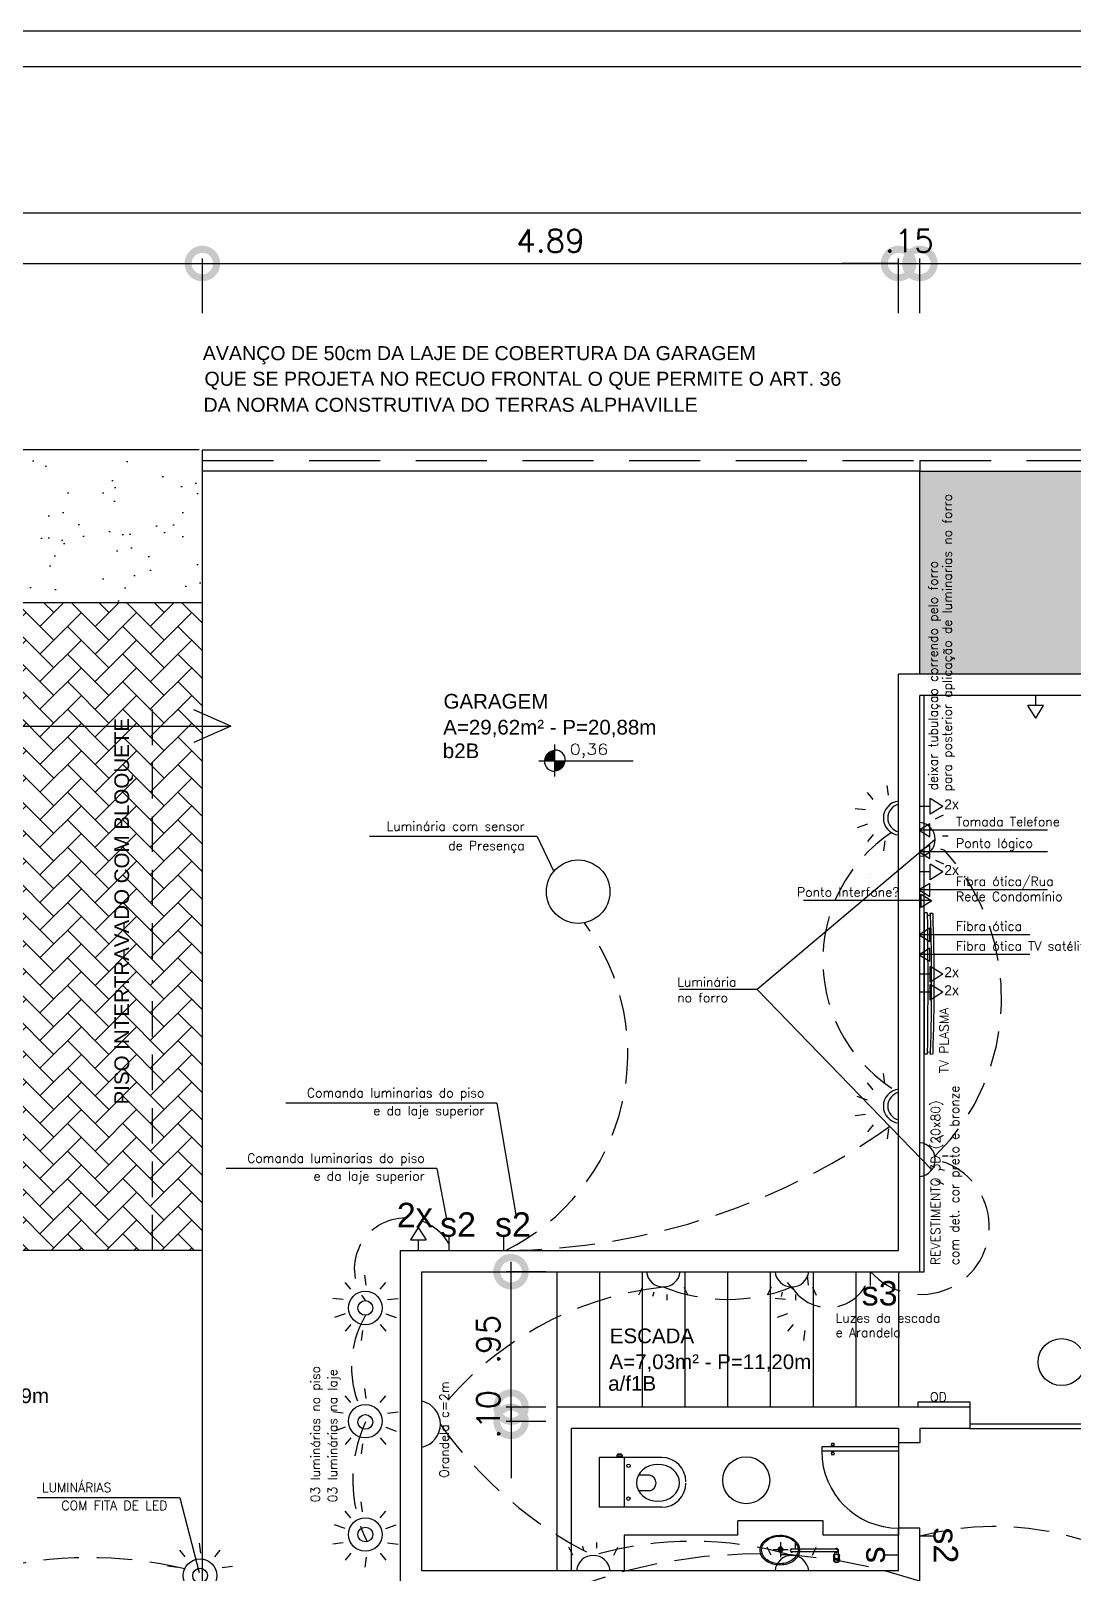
# Model space of a CAD drawing. Header units: millimetres. Extents: x 2182 to 2335, y 1488 to 1614.
# Drawn here: x 2247.31 to 2254.64, y 1507.88 to 1518.71 of the extents above; entities that cross this region are included whole.
import ezdxf

# ---------------------------------------------------------------- set-up
doc = ezdxf.new("R2010")
doc.units = ezdxf.units.MM
doc.linetypes.add('DASHED', pattern=[0.75, 0.5, -0.25])
doc.linetypes.add('HIDDEN', pattern=[0.375, 0.25, -0.125])
for name, color, linetype in [('01 nivel', 33, 'Continuous'), ('ACES', 7, 'Continuous'), ('ACES-I', 1, 'Continuous'), ('APCOZ', 7, 'Continuous'), ('cotas', 7, 'Continuous'), ('default', 7, 'Continuous'), ('Layer1', 1, 'Continuous')]:
    doc.layers.add(name, color=color, linetype=linetype)
doc.styles.add('Arial1', font='arial.ttf')
doc.styles.add('F60_1-50', font='romans.shx', dxfattribs={"width": 1.2, "height": 7.5})
doc.styles.add('ROMANS', font='romans')
doc.dimstyles.new('PADRAO', dxfattribs={"dimtxt": 0.16, "dimasz": 0.4, "dimexe": 0.035, "dimexo": 0.08, "dimgap": 0.08, "dimtad": 1, "dimzin": 4, "dimdsep": 46, "dimtxsty": 'ROMANS', "dimblk": 'DOTSMALL', "dimcen": -0.09, "dimdle": 0.07, "dimclrd": 8, "dimclre": 8, "dimclrt": 3, "dimaunit": 1, "dimadec": 0, "dimazin": 0, "dimtfac": 1, "dimtix": 1, "dimtmove": 2, "dimatfit": 0, "dimldrblk": 'DOT', "dimfxl": 1, "dimtolj": 1, "dimarcsym": 0})
pattern_1 = [(82.5, (1139.39742, 745.03722), (-0.28947889, 0.27115033), [0, -0.3127248, 0, -0.349758, 0, -0.3343275]), (52.5, (1139.3974, 745.0372), (-0.15309885, 0.6680336), [0, -0.1687068, 0, -0.2818638, 0, -0.1080135]), (12.5, (1139.21848, 744.85828), (0.45222286, 0.45386917), [0, -0.10287, 0, -0.370332, 0, -0.483489]), (2.5, (1139.2185, 744.8583), (0.3096477, 0.56501613), [0, -0.051435, 0, -0.2427732, 0, -0.277749])]

# ---------------------------------------------------------------- blocks, each defined once
blk = doc.blocks.new('_DOTSMALL')
at = {"color": 0, "linetype": 'ByBlock', "const_width": 0.5}
blk.add_lwpolyline([(-0.0625, 0, 1), (0.0625, 0, 1)], format="xyb", close=True, dxfattribs=at)
blk = doc.blocks.new('*D446')
at = {"layer": 'cotas', "color": 8, "lineweight": -2, "transparency": 16777216}
for p, q in [((2250.686, 1509.046), (2250.686, 1509.446)), ((2250.93, 1509.046), (2250.651, 1509.046)), ((2250.686, 1509.046), (2250.686, 1508.946)), ((2250.93, 1508.946), (2250.651, 1508.946)), ((2250.686, 1508.946), (2250.686, 1508.546))]:
    blk.add_line(p, q, dxfattribs=at)
at = {"layer": 'Defpoints', "color": 0, "transparency": 16777216}
for p in [(2251.01, 1509.046), (2250.686, 1508.946), (2251.01, 1508.946)]:
    blk.add_point(p, dxfattribs=at)
at = {"layer": 'cotas', "color": 8, "lineweight": -2, "transparency": 16777216, "xscale": 0.4, "yscale": 0.4, "zscale": 0.4}
for p, rotation in [((2250.686, 1509.046), 270), ((2250.686, 1508.946), 90)]:
    blk.add_blockref('_DOTSMALL', p, dxfattribs=dict(at, rotation=rotation))
at = {"layer": 'cotas', "color": 3, "transparency": 16777216, "insert": (2250.526, 1508.996), "char_height": 0.16, "attachment_point": 5, "rotation": 90, "style": 'ROMANS'}
blk.add_mtext('\\A1;.10', dxfattribs=at)
blk = doc.blocks.new('_DOT')
at = {"color": 0, "linetype": 'ByBlock'}
blk.add_line((-0.5, 0), (-1, 0), dxfattribs=at)
at = {"color": 0, "linetype": 'ByBlock', "const_width": 0.5}
blk.add_lwpolyline([(-0.25, 0, 1), (0.25, 0, 1)], format="xyb", close=True, dxfattribs=at)
blk = doc.blocks.new('*D447')
at = {"layer": 'cotas', "color": 8, "lineweight": -2, "transparency": 16777216}
for p, q in [((2250.686, 1509.046), (2250.686, 1509.446)), ((2250.93, 1509.046), (2250.651, 1509.046)), ((2250.686, 1508.946), (2250.686, 1509.046)), ((2250.93, 1508.946), (2250.651, 1508.946)), ((2250.686, 1508.946), (2250.686, 1508.546))]:
    blk.add_line(p, q, dxfattribs=at)
at = {"layer": 'Defpoints', "color": 0, "transparency": 16777216}
for p in [(2250.686, 1509.046), (2251.01, 1509.046), (2251.01, 1508.946)]:
    blk.add_point(p, dxfattribs=at)
at = {"layer": 'cotas', "color": 8, "lineweight": -2, "transparency": 16777216, "xscale": 0.4, "yscale": 0.4, "zscale": 0.4}
for p, rotation in [((2250.686, 1509.046), 270), ((2250.686, 1508.946), 90)]:
    blk.add_blockref('_DOTSMALL', p, dxfattribs=dict(at, rotation=rotation))
at = {"layer": 'cotas', "color": 3, "transparency": 16777216, "insert": (2250.526, 1508.996), "char_height": 0.16, "attachment_point": 5, "rotation": 90, "style": 'ROMANS'}
blk.add_mtext('\\A1;.10', dxfattribs=at)
blk = doc.blocks.new('*D448')
at = {"layer": 'cotas', "color": 8, "lineweight": -2, "transparency": 16777216}
for p, q in [((2250.93, 1509.997), (2250.651, 1509.997)), ((2250.686, 1508.976), (2250.686, 1510.067)), ((2250.93, 1509.046), (2250.651, 1509.046))]:
    blk.add_line(p, q, dxfattribs=at)
at = {"layer": 'Defpoints', "color": 0, "transparency": 16777216}
for p in [(2250.686, 1509.997), (2251.01, 1509.997), (2251.01, 1509.046)]:
    blk.add_point(p, dxfattribs=at)
at = {"layer": 'cotas', "color": 8, "lineweight": -2, "transparency": 16777216, "xscale": 0.4, "yscale": 0.4, "zscale": 0.4}
for p, rotation in [((2250.686, 1509.997), 90), ((2250.686, 1509.046), 270)]:
    blk.add_blockref('_DOTSMALL', p, dxfattribs=dict(at, rotation=rotation))
at = {"layer": 'cotas', "color": 3, "transparency": 16777216, "insert": (2250.526, 1509.522), "char_height": 0.16, "attachment_point": 5, "rotation": 90, "style": 'ROMANS'}
blk.add_mtext('\\A1;.95', dxfattribs=at)
blk = doc.blocks.new('*D393')
at = {"layer": 'cotas', "color": 8, "lineweight": -2, "transparency": 16777216}
for p, q in [((2243.516, 1516.732), (2243.516, 1517.471)), ((2268.516, 1516.732), (2268.516, 1517.471)), ((2243.446, 1517.436), (2268.586, 1517.436))]:
    blk.add_line(p, q, dxfattribs=at)
at = {"layer": 'Defpoints', "color": 0, "transparency": 16777216}
for p in [(2268.516, 1517.436), (2243.516, 1516.652), (2268.516, 1516.652)]:
    blk.add_point(p, dxfattribs=at)
at = {"layer": 'cotas', "color": 8, "lineweight": -2, "transparency": 16777216, "xscale": 0.4, "yscale": 0.4, "zscale": 0.4, "rotation": 180}
blk.add_blockref('_DOTSMALL', (2243.516, 1517.436), dxfattribs=at)
at = {"layer": 'cotas', "color": 8, "lineweight": -2, "transparency": 16777216, "xscale": 0.4, "yscale": 0.4, "zscale": 0.4}
blk.add_blockref('_DOTSMALL', (2268.516, 1517.436), dxfattribs=at)
at = {"layer": 'cotas', "color": 3, "transparency": 16777216, "insert": (2256.016, 1517.596), "char_height": 0.16, "attachment_point": 5, "style": 'ROMANS'}
blk.add_mtext('\\A1;25.00', dxfattribs=at)
blk = doc.blocks.new('*D399')
at = {"layer": 'cotas', "color": 8, "lineweight": -2, "transparency": 16777216}
for p, q in [((2248.446, 1517.08), (2253.48, 1517.08)), ((2248.516, 1516.732), (2248.516, 1517.115)), ((2253.41, 1516.732), (2253.41, 1517.115))]:
    blk.add_line(p, q, dxfattribs=at)
at = {"layer": 'Defpoints', "color": 0, "transparency": 16777216}
for p in [(2253.41, 1517.08), (2248.516, 1516.652), (2253.41, 1516.652)]:
    blk.add_point(p, dxfattribs=at)
at = {"layer": 'cotas', "color": 8, "lineweight": -2, "transparency": 16777216, "xscale": 0.4, "yscale": 0.4, "zscale": 0.4, "rotation": 180}
blk.add_blockref('_DOTSMALL', (2248.516, 1517.08), dxfattribs=at)
at = {"layer": 'cotas', "color": 8, "lineweight": -2, "transparency": 16777216, "xscale": 0.4, "yscale": 0.4, "zscale": 0.4}
blk.add_blockref('_DOTSMALL', (2253.41, 1517.08), dxfattribs=at)
at = {"layer": 'cotas', "color": 3, "transparency": 16777216, "insert": (2250.963, 1517.24), "char_height": 0.16, "attachment_point": 5, "style": 'ROMANS'}
blk.add_mtext('\\A1;4.89', dxfattribs=at)
blk = doc.blocks.new('*D400')
at = {"layer": 'cotas', "color": 8, "lineweight": -2, "transparency": 16777216}
for p, q in [((2253.41, 1517.08), (2253.01, 1517.08)), ((2253.41, 1516.732), (2253.41, 1517.115)), ((2253.41, 1517.08), (2253.56, 1517.08)), ((2253.56, 1516.732), (2253.56, 1517.115)), ((2253.56, 1517.08), (2253.96, 1517.08))]:
    blk.add_line(p, q, dxfattribs=at)
at = {"layer": 'Defpoints', "color": 0, "transparency": 16777216}
for p in [(2253.56, 1517.08), (2253.41, 1516.652), (2253.56, 1516.652)]:
    blk.add_point(p, dxfattribs=at)
at = {"layer": 'cotas', "color": 8, "lineweight": -2, "transparency": 16777216, "xscale": 0.4, "yscale": 0.4, "zscale": 0.4}
blk.add_blockref('_DOTSMALL', (2253.41, 1517.08), dxfattribs=at)
at = {"layer": 'cotas', "color": 8, "lineweight": -2, "transparency": 16777216, "xscale": 0.4, "yscale": 0.4, "zscale": 0.4, "rotation": 180}
blk.add_blockref('_DOTSMALL', (2253.56, 1517.08), dxfattribs=at)
at = {"layer": 'cotas', "color": 3, "transparency": 16777216, "insert": (2253.485, 1517.24), "char_height": 0.16, "attachment_point": 5, "style": 'ROMANS'}
blk.add_mtext('\\A1;.15', dxfattribs=at)
blk = doc.blocks.new('*D401')
at = {"layer": 'cotas', "color": 8, "lineweight": -2, "transparency": 16777216}
for p, q in [((2253.49, 1517.08), (2261.136, 1517.08)), ((2253.56, 1516.732), (2253.56, 1517.115)), ((2261.066, 1516.525), (2261.066, 1517.115))]:
    blk.add_line(p, q, dxfattribs=at)
at = {"layer": 'Defpoints', "color": 0, "transparency": 16777216}
for p in [(2261.066, 1517.08), (2253.56, 1516.652), (2261.066, 1516.445)]:
    blk.add_point(p, dxfattribs=at)
at = {"layer": 'cotas', "color": 8, "lineweight": -2, "transparency": 16777216, "xscale": 0.4, "yscale": 0.4, "zscale": 0.4, "rotation": 180}
blk.add_blockref('_DOTSMALL', (2253.56, 1517.08), dxfattribs=at)
at = {"layer": 'cotas', "color": 8, "lineweight": -2, "transparency": 16777216, "xscale": 0.4, "yscale": 0.4, "zscale": 0.4}
blk.add_blockref('_DOTSMALL', (2261.066, 1517.08), dxfattribs=at)
at = {"layer": 'cotas', "color": 3, "transparency": 16777216, "insert": (2257.313, 1517.24), "char_height": 0.16, "attachment_point": 5, "style": 'ROMANS'}
blk.add_mtext('\\A1;7.51', dxfattribs=at)
blk = doc.blocks.new('*D402')
at = {"layer": 'cotas', "color": 8, "lineweight": -2, "transparency": 16777216}
for p, q in [((2243.446, 1517.08), (2248.586, 1517.08)), ((2243.516, 1516.732), (2243.516, 1517.115)), ((2248.516, 1516.732), (2248.516, 1517.115))]:
    blk.add_line(p, q, dxfattribs=at)
at = {"layer": 'Defpoints', "color": 0, "transparency": 16777216}
for p in [(2248.516, 1517.08), (2243.516, 1516.652), (2248.516, 1516.652)]:
    blk.add_point(p, dxfattribs=at)
at = {"layer": 'cotas', "color": 8, "lineweight": -2, "transparency": 16777216, "xscale": 0.4, "yscale": 0.4, "zscale": 0.4, "rotation": 180}
blk.add_blockref('_DOTSMALL', (2243.516, 1517.08), dxfattribs=at)
at = {"layer": 'cotas', "color": 8, "lineweight": -2, "transparency": 16777216, "xscale": 0.4, "yscale": 0.4, "zscale": 0.4}
blk.add_blockref('_DOTSMALL', (2248.516, 1517.08), dxfattribs=at)
at = {"layer": 'cotas', "color": 3, "transparency": 16777216, "insert": (2246.016, 1517.24), "char_height": 0.16, "attachment_point": 5, "style": 'ROMANS'}
blk.add_mtext('\\A1;5.00', dxfattribs=at)
blk = doc.blocks.new('nivelplanta')
at = {"linetype": 'ByBlock'}
for p, q in [((0.1, -11.2), (0.1, 11.3)), ((-11.2, 0), (55.2, 0))]:
    blk.add_line(p, q, dxfattribs=at)
at = {"linetype": 'ByBlock', "const_width": 7.5}
for points in [[(-3.7, 0, -0.414214), (0.1, 3.8, -0.618034)], [(0.1, -3.7, 0.414214), (3.8, 0, 0.618034)]]:
    blk.add_lwpolyline(points, format="xyb", dxfattribs=at)
at = {"linetype": 'ByBlock'}
for start, end in [(180, 270), (0, 90)]:
    blk.add_arc((0.1, 0), 7.5, start, end, dxfattribs=at)
at = {"linetype": 'ByBlock', "style": 'F60_1-50', "width": 1.2}
blk.add_attdef('COTAPISO', (10.6, 4.3), '', height=7.5, dxfattribs=at)
blk = doc.blocks.new('A$C11DD1866')
at = {"layer": 'ACES'}
for p, q in [((0, 0.048), (0, 0.068)), ((0, 0.068), (0.993, 0.068)), ((0.002, 0.024), (0.003, 0.01)), ((0.015, 0.046), (0.016, 0.026)), ((0.978, 0.046), (0.977, 0.026)), ((0.992, 0.024), (0.991, 0.01)), ((0.993, 0.048), (0.993, 0.068))]:
    blk.add_line(p, q, dxfattribs=at)
for centre, radius, start, end in [((0.002, 0.048), 0.002, 183.7723, 269.137), ((0.397, 26.247), 26.204, 269.137, 269.1659), ((0.004, 0.024), 0.002, 87.6867, 183.7723), ((0.005, 0.01), 0.002, 183.7723, 267.6842), ((0.395, 9.724), 9.706, 267.6867, 267.7623), ((0.497, 15.285), 15.285, 268.1546, 271.8454), ((0.595, 9.724), 9.706, 272.2517, 272.3273), ((0.597, 26.247), 26.204, 270.8341, 270.863), ((0.989, 0.01), 0.002, 272.3158, 356.2277), ((0.99, 0.024), 0.002, 356.2277, 92.3273), ((0.991, 0.048), 0.002, 270.863, 356.2277)]:
    blk.add_arc(centre, radius, start, end, dxfattribs=at)
at = {"layer": 'ACES-I'}
for centre, radius, start, end in [((0.497, 41.786), 41.743, 269.3391, 270.6609), ((0.495, 15.5), 15.482, 268.2282, 271.7829)]:
    blk.add_arc(centre, radius, start, end, dxfattribs=at)
blk = doc.blocks.new('CUBA-1')
for p, q in [((0.0079, -0.0963), (0.0079, 0.0837)), ((-0.0821, -0.0063), (0.0979, -0.0063))]:
    blk.add_line(p, q)
for centre, radius in [((0.0071, -0.0077), 0.0302), ((0.0079, -0.0063), 0.0188)]:
    blk.add_circle(centre, radius)
for centre, radius, start, end in [((-0.1001, -0.0001), 0.1359, 151.1911, 179.9578), ((-0.0519, -0.0263), 0.1907, 127.0741, 151.2577), ((-0.0918, -0.0008), 0.1268, 150.1598, 178.7802), ((-0.0917, -0.0008), 0.1269, 178.7811, 207.3927), ((-0.0484, -0.0257), 0.1768, 125.9821, 150.1587), ((-0.0207, -0.0682), 0.243, 107.309, 126.9878), ((-0.0207, -0.0639), 0.224, 106.2264, 125.9747), ((0, -0.1338), 0.3118, 90, 107.354), ((-0.0038, -0.1232), 0.2856, 88.6958, 106.1631), ((0, -0.1338), 0.3117, 72.6405, 90), ((-0.0034, -0.1235), 0.2859, 71.3115, 88.7773), ((0.0162, -0.0646), 0.2238, 51.4962, 71.2331), ((0.0207, -0.0682), 0.243, 53.0122, 72.691), ((0.0456, -0.0277), 0.1767, 27.3191, 51.5022), ((0.0519, -0.0263), 0.1907, 28.7423, 52.9259), ((0.0899, -0.005), 0.1269, 358.7811, 27.3927), ((0.1001, -0.0001), 0.1359, 0.0422, 28.8089), ((-0.1001, 0.0001), 0.1359, 180.0422, 208.8089), ((-0.0519, 0.0263), 0.1907, 208.7423, 232.9259), ((-0.0474, 0.0219), 0.1767, 207.3191, 231.5022), ((-0.0207, 0.0682), 0.243, 233.0122, 252.691), ((-0.018, 0.0588), 0.2238, 231.4962, 251.2331), ((0, 0.1338), 0.3117, 252.6405, 270), ((0.0016, 0.1177), 0.2859, 251.3115, 268.7773), ((0.002, 0.1174), 0.2856, 268.6958, 286.1631), ((0, 0.1338), 0.3118, 270, 287.354), ((0.0189, 0.0581), 0.224, 286.2264, 305.9747), ((0.0207, 0.0682), 0.243, 287.309, 306.9878), ((0.0466, 0.0199), 0.1768, 305.9821, 330.1587), ((0.0519, 0.0263), 0.1907, 307.0741, 331.2577), ((0.09, -0.005), 0.1268, 330.1598, 358.7802), ((0.1001, 0.0001), 0.1359, 331.1911, 359.9578)]:
    blk.add_arc(centre, radius, start, end)

msp = doc.modelspace()

# ---------------------------------------------------------------- hatches: boundary and pattern name
at = {"linetype": 'Continuous'}
h = msp.add_hatch(dxfattribs=at)
h.set_pattern_fill('AR-SAND', color=8, scale=0.0081, angle=405)
h.set_pattern_definition(pattern_1)
edge = h.paths.add_edge_path()
edge.add_line((2248.016, 1515.696), (2243.649, 1515.696))
edge.add_arc((2243.516, 1515.696), 0.133, 270, 360, ccw=False)
edge.add_line((2243.516, 1515.563), (2243.516, 1514.696))
edge.add_line((2243.516, 1514.696), (2248.016, 1514.696))
edge.add_line((2248.016, 1514.696), (2248.016, 1515.696))
h = msp.add_hatch(dxfattribs=at)
h.set_pattern_fill('AR-SAND', color=8, scale=0.0081, angle=405)
h.set_pattern_definition(pattern_1)
h.paths.add_polyline_path([(2248.166, 1515.696), (2248.016, 1515.696), (2248.016, 1515.196), (2248.016, 1514.696)], flags=17)
h.paths.add_polyline_path([(2248.516, 1515.696), (2248.166, 1515.696), (2248.016, 1514.696), (2248.516, 1514.696)])
h = msp.add_hatch(dxfattribs=at)
h.set_pattern_fill('AR-SAND', color=8, scale=0.0061)
h.set_pattern_definition([(37.5, (-55.79697, -63.74286), (-0.00976019, 0.298542075), [0, -0.2355088, 0, -0.263398, 0, -0.2517775]), (7.5, (-55.79697, -63.74286), (0.2742092, 0.43726331), [0, -0.1270508, 0, -0.2122678, 0, -0.0813435]), (327.5, (-55.98755, -63.74286), (0.482505346, 0.000876683), [0, -0.07747, 0, -0.278892, 0, -0.364109]), (317.5, (-55.98755, -63.74286), (0.465769436, 0.13598689), [0, -0.038735, 0, -0.1828292, 0, -0.209169])])
h.paths.add_polyline_path([(2261.357, 1515.621), (2253.56, 1515.621), (2253.56, 1514.796), (2261.357, 1514.796)])
h.paths.add_polyline_path([(2257.051, 1514.796), (2253.56, 1514.796), (2253.56, 1514.196), (2257.051, 1514.196)])
h.paths.add_polyline_path([(2261.357, 1514.796), (2257.051, 1514.796), (2257.051, 1514.196), (2257.816, 1514.196), (2258.816, 1514.196), (2261.216, 1514.196), (2261.357, 1514.196)])
h.paths.add_polyline_path([(2262.81, 1515.621), (2261.357, 1515.621), (2261.357, 1514.796), (2262.81, 1514.796)])
h.paths.add_polyline_path([(2262.81, 1514.796), (2261.357, 1514.796), (2261.357, 1514.196), (2262.216, 1514.196), (2262.81, 1514.196)])
h.paths.add_polyline_path([(2266.116, 1514.796), (2262.81, 1514.796), (2262.81, 1514.196), (2265.516, 1514.196), (2265.516, 1513.796), (2265.516, 1512.296), (2265.516, 1511.896), (2266.116, 1511.896)], flags=17)
h.paths.add_polyline_path([(2268.441, 1515.455, -0.246894), (2268.275, 1515.621), (2262.81, 1515.621), (2262.81, 1514.796), (2266.116, 1514.796), (2266.116, 1511.896), (2268.441, 1511.896)])
h.paths.add_polyline_path([(2261.36, 1514.192), (2261.36, 1515.703), (2261.2, 1515.703), (2261.2, 1514.192)], flags=9)
h.paths.add_polyline_path([(2257.02, 1514.19), (2257.02, 1515.702), (2256.86, 1515.702), (2256.86, 1514.19)], flags=9)
h.paths.add_polyline_path([(2257.225, 1514.783), (2260.075, 1514.783), (2260.075, 1515.017), (2257.225, 1515.017)], flags=9)
h.paths.add_polyline_path([(2258.164, 1514.202), (2258.603, 1514.207), (2258.599, 1514.545), (2258.16, 1514.54)], flags=24)
h.paths.add_polyline_path([(2262.786, 1514.206), (2262.786, 1515.701), (2262.626, 1515.701), (2262.626, 1514.206)], flags=9)
h.paths.add_polyline_path([(2261.576, 1514.248), (2262.064, 1514.254), (2262.06, 1514.587), (2261.572, 1514.581)], flags=24)
h.paths.add_polyline_path([(2264.861, 1514.286), (2265.063, 1514.751), (2264.836, 1514.849), (2264.634, 1514.384)], flags=25)
h.paths.add_polyline_path([(2265.48, 1512.824), (2265.919, 1512.829), (2265.915, 1513.168), (2265.476, 1513.162)], flags=24)
h.paths.add_polyline_path([(2266.15, 1510.789), (2266.15, 1513.639), (2265.917, 1513.639), (2265.917, 1510.789)], flags=9)
h = msp.add_hatch(dxfattribs=at)
h.set_pattern_fill('AR-HBONE', color=8, scale=0.00135)
h.set_pattern_definition([(45, (1139.39742, 745.03722), (0, 0.193973532), [0.41148, -0.13716]), (135, (1139.49441, 745.1342), (0, 0.193973532), [0.41148, -0.13716])])
h.paths.add_polyline_path([(2248.016, 1514.696), (2243.516, 1514.696), (2243.516, 1513.956, -0.363333), (2243.621, 1513.83), (2248.016, 1513.83)])
h.paths.add_polyline_path([(2248.016, 1513.83), (2243.621, 1513.83, -0.363333), (2243.516, 1513.704), (2243.516, 1510.675), (2248.016, 1510.675)])
h.paths.add_polyline_path([(2248.016, 1510.675), (2243.516, 1510.675), (2243.516, 1510.147), (2248.016, 1510.147)])
h.paths.add_polyline_path([(2248.516, 1514.196), (2248.166, 1514.196), (2248.166, 1514.696), (2248.016, 1514.696), (2248.016, 1513.83), (2248.166, 1513.83), (2248.166, 1514.046), (2248.516, 1514.046)])
h.paths.add_polyline_path([(2248.516, 1514.696), (2248.166, 1514.696), (2248.166, 1514.196), (2248.516, 1514.196)])
h.paths.add_polyline_path([(2248.516, 1514.046), (2248.166, 1514.046), (2248.166, 1513.83), (2248.516, 1513.83)], flags=17)
h.paths.add_polyline_path([(2248.516, 1513.83), (2248.166, 1513.83), (2248.166, 1512.196), (2248.516, 1512.196)], flags=17)
h.paths.add_polyline_path([(2248.166, 1513.83), (2248.016, 1513.83), (2248.016, 1510.675), (2248.166, 1510.675), (2248.166, 1512.046), (2248.516, 1512.046), (2248.516, 1512.196), (2248.166, 1512.196)])
h.paths.add_polyline_path([(2248.516, 1512.046), (2248.166, 1512.046), (2248.166, 1510.675), (2248.516, 1510.675)], flags=17)
h.paths.add_polyline_path([(2248.516, 1510.675), (2248.166, 1510.675), (2248.166, 1510.147), (2248.516, 1510.147)])
h.paths.add_polyline_path([(2248.166, 1510.675), (2248.016, 1510.675), (2248.016, 1510.147), (2248.166, 1510.147)])
h.paths.add_polyline_path([(2244.736, 1512.755), (2245.046, 1512.755), (2245.046, 1512.913), (2244.736, 1512.913)], flags=24)
h.paths.add_polyline_path([(2244.743, 1513.094), (2245.525, 1513.094), (2245.525, 1513.254), (2244.743, 1513.254)], flags=24)
h.paths.add_polyline_path([(2244.736, 1512.889), (2246.297, 1512.889), (2246.297, 1513.075), (2244.736, 1513.075)], flags=24)
h.paths.add_polyline_path([(2243.519, 1510.683), (2245.014, 1510.683), (2245.014, 1510.843), (2243.519, 1510.843)], flags=24)
h.paths.add_polyline_path([(2248.069, 1511.133), (2248.069, 1513.686), (2247.836, 1513.686), (2247.836, 1511.133)], flags=9)

# ---------------------------------------------------------------- linework, layer by layer
at = {"color": 7, "linetype": 'Continuous'}
for p, q in [((2248.493, 1515.771), (2243.516, 1515.771)), ((2253.56, 1515.771), (2268.591, 1515.771)), ((2253.56, 1514.196), (2253.56, 1515.621)), ((2253.56, 1515.621), (2268.441, 1515.621)), ((2248.516, 1514.696), (2243.516, 1514.696)), ((2253.56, 1513.101), (2254.457, 1513.101)), ((2253.56, 1512.95), (2254.457, 1512.95)), ((2253.56, 1512.682), (2254.457, 1512.682)), ((2253.639, 1512.606), (2252.742, 1512.606)), ((2253.56, 1512.367), (2254.334, 1512.367)), ((2253.56, 1512.227), (2254.334, 1512.227)), ((2248.516, 1510.147), (2243.516, 1510.147)), ((2251.01, 1509.046), (2251.01, 1509.997)), ((2251.31, 1509.046), (2251.31, 1509.997)), ((2251.61, 1509.046), (2251.61, 1509.997)), ((2251.91, 1509.046), (2251.91, 1509.997)), ((2252.21, 1509.046), (2252.21, 1509.997)), ((2252.51, 1509.046), (2252.51, 1509.997)), ((2252.81, 1509.997), (2252.81, 1509.046)), ((2253.11, 1509.997), (2253.11, 1509.046)), ((2253.41, 1509.997), (2253.41, 1509.046))]:
    msp.add_line(p, q, dxfattribs=at)
at = {"color": 4, "linetype": 'DASHED'}
msp.add_line((2248.516, 1515.696), (2253.56, 1515.696), dxfattribs=at)
at = {"color": 5, "linetype": 'Continuous'}
for p, q in [((2248.516, 1507.746), (2248.516, 1515.621)), ((2253.67, 1513.179), (2253.725, 1513.206)), ((2253.72, 1513.06), (2253.759, 1513.06)), ((2253.67, 1512.889), (2253.725, 1512.862)), ((2253.67, 1510.929), (2253.725, 1510.957)), ((2253.72, 1510.811), (2253.759, 1510.811)), ((2253.67, 1510.64), (2253.725, 1510.612)), ((2253.704, 1510.718), (2253.734, 1510.71))]:
    msp.add_line(p, q, dxfattribs=at)
at = {"color": 3, "linetype": 'DASHED'}
msp.add_line((2253.56, 1515.696), (2268.516, 1515.696), dxfattribs=at)
at = {"color": 1, "linetype": 'ByBlock'}
msp.add_line((2253.56, 1514.196), (2253.56, 1514.796), dxfattribs=at)
at = {"color": 6, "linetype": 'Continuous'}
for p, q in [((2253.41, 1510.147), (2253.41, 1514.196)), ((2253.56, 1509.997), (2253.56, 1514.046)), ((2249.91, 1510.147), (2253.41, 1510.147)), ((2249.91, 1507.746), (2249.91, 1510.147)), ((2250.06, 1509.997), (2253.56, 1509.997)), ((2250.06, 1507.896), (2250.06, 1509.997)), ((2253.41, 1507.896), (2253.41, 1508.196)), ((2253.41, 1507.896), (2250.06, 1507.896))]:
    msp.add_line(p, q, dxfattribs=at)
at = {"color": 6, "linetype": 'ByBlock'}
for p, q in [((2255.188, 1514.196), (2253.41, 1514.196)), ((2255.188, 1514.046), (2253.56, 1514.046)), ((2253.41, 1509.046), (2251.01, 1509.046)), ((2251.01, 1507.896), (2251.01, 1509.046)), ((2253.91, 1509.046), (2253.41, 1509.046)), ((2253.91, 1509.046), (2253.91, 1508.896)), ((2253.41, 1508.896), (2251.11, 1508.896)), ((2251.11, 1507.896), (2251.11, 1508.896)), ((2253.41, 1508.896), (2253.41, 1508.796)), ((2253.91, 1508.896), (2253.56, 1508.896)), ((2253.56, 1508.896), (2253.56, 1508.796)), ((2253.56, 1508.796), (2253.41, 1508.796)), ((2253.41, 1507.896), (2253.41, 1508.196)), ((2253.56, 1508.196), (2253.41, 1508.196)), ((2253.56, 1507.746), (2253.56, 1508.196))]:
    msp.add_line(p, q, dxfattribs=at)
at = {"color": 7, "linetype": 'HIDDEN'}
for p, q in [((2248.166, 1512.196), (2248.166, 1514.046)), ((2248.166, 1510.147), (2248.166, 1512.046)), ((2248.516, 1510.147), (2248.166, 1510.147))]:
    msp.add_line(p, q, dxfattribs=at)
at = {"color": 1, "linetype": 'Continuous'}
for p, q in [((2253.59, 1509.997), (2253.59, 1514.046)), ((2243.494, 1513.83), (2248.716, 1513.83)), ((2250.869, 1513.055), (2249.69, 1513.055)), ((2250.869, 1513.055), (2250.986, 1512.809)), ((2253.704, 1512.968), (2253.734, 1512.959)), ((2250.585, 1511.182), (2249.103, 1511.182)), ((2250.585, 1511.182), (2250.72, 1510.396)), ((2250.165, 1510.723), (2248.683, 1510.723)), ((2250.165, 1510.723), (2250.232, 1510.367)), ((2253.56, 1509.997), (2253.59, 1509.997)), ((2251.611, 1509.888), (2251.583, 1509.832)), ((2251.9, 1509.888), (2251.928, 1509.832)), ((2252.515, 1509.888), (2252.487, 1509.832)), ((2252.804, 1509.888), (2252.832, 1509.832)), ((2251.689, 1509.854), (2251.681, 1509.824)), ((2251.782, 1509.838), (2251.782, 1509.798)), ((2252.593, 1509.854), (2252.585, 1509.824)), ((2252.686, 1509.838), (2252.686, 1509.798)), ((2248.358, 1508.409), (2247.354, 1508.409)), ((2248.358, 1508.409), (2248.493, 1507.884)), ((2251.12, 1508.005), (2251.092, 1508.061)), ((2251.198, 1508.04), (2251.19, 1508.07)), ((2251.29, 1508.056), (2251.29, 1508.095)), ((2251.409, 1508.005), (2251.437, 1508.061)), ((2252.515, 1508.005), (2252.487, 1508.061)), ((2252.593, 1508.04), (2252.585, 1508.07)), ((2252.686, 1508.056), (2252.686, 1508.095)), ((2252.804, 1508.005), (2252.832, 1508.061))]:
    msp.add_line(p, q, dxfattribs=at)
at = {"color": 3, "linetype": 'Continuous'}
for p, q in [((2254.374, 1513.974), (2254.374, 1514.046)), ((2254.43, 1513.974), (2254.319, 1513.974)), ((2254.374, 1513.885), (2254.319, 1513.974)), ((2254.43, 1513.974), (2254.319, 1513.974)), ((2254.374, 1513.885), (2254.43, 1513.974)), ((2253.231, 1513.315), (2253.191, 1513.363)), ((2253.339, 1513.344), (2253.331, 1513.413)), ((2253.178, 1513.241), (2253.105, 1513.25)), ((2253.633, 1513.266), (2253.56, 1513.266)), ((2253.633, 1513.211), (2253.633, 1513.321)), ((2253.721, 1513.266), (2253.633, 1513.321)), ((2253.633, 1513.211), (2253.633, 1513.321)), ((2253.721, 1513.266), (2253.633, 1513.211)), ((2253.191, 1513.142), (2253.118, 1513.116)), ((2253.231, 1513.068), (2253.191, 1513.02)), ((2253.313, 1513.024), (2253.304, 1512.955)), ((2253.633, 1512.806), (2253.56, 1512.806)), ((2253.721, 1512.806), (2253.633, 1512.861)), ((2253.633, 1512.75), (2253.633, 1512.861)), ((2253.721, 1512.806), (2253.633, 1512.75)), ((2253.633, 1512.032), (2253.633, 1512.142)), ((2253.721, 1512.087), (2253.633, 1512.142)), ((2253.633, 1512.032), (2253.633, 1512.142)), ((2253.633, 1512.087), (2253.56, 1512.087)), ((2253.721, 1512.087), (2253.633, 1512.032)), ((2253.633, 1511.96), (2253.56, 1511.96)), ((2253.633, 1511.905), (2253.633, 1512.015)), ((2253.721, 1511.96), (2253.633, 1512.015)), ((2253.633, 1511.905), (2253.633, 1512.015)), ((2253.721, 1511.96), (2253.633, 1511.905)), ((2253.313, 1511.319), (2253.304, 1511.389)), ((2253.231, 1511.276), (2253.191, 1511.324)), ((2253.191, 1511.202), (2253.118, 1511.228)), ((2253.178, 1511.102), (2253.105, 1511.093)), ((2253.231, 1511.028), (2253.191, 1510.981)), ((2253.339, 1511), (2253.331, 1510.93)), ((2250.034, 1510.308), (2249.979, 1510.22)), ((2250.034, 1510.308), (2250.089, 1510.22)), ((2249.979, 1510.22), (2250.089, 1510.22)), ((2249.979, 1510.22), (2250.089, 1510.22)), ((2250.034, 1510.22), (2250.034, 1510.147)), ((2250.248, 1510.244), (2250.248, 1510.147)), ((2250.634, 1510.244), (2250.634, 1510.147)), ((2249.667, 1509.903), (2249.659, 1509.972)), ((2252.777, 1509.903), (2252.769, 1509.972)), ((2253.213, 1509.901), (2253.213, 1509.997)), ((2249.559, 1509.874), (2249.52, 1509.922)), ((2249.766, 1509.874), (2249.805, 1509.922)), ((2252.669, 1509.874), (2252.629, 1509.922)), ((2249.507, 1509.801), (2249.433, 1509.809)), ((2249.818, 1509.801), (2249.892, 1509.809)), ((2252.616, 1509.801), (2252.543, 1509.809)), ((2249.52, 1509.701), (2249.446, 1509.675)), ((2249.805, 1509.701), (2249.879, 1509.675)), ((2252.629, 1509.701), (2252.556, 1509.675)), ((2249.559, 1509.627), (2249.52, 1509.579)), ((2249.641, 1509.583), (2249.633, 1509.514)), ((2249.766, 1509.627), (2249.805, 1509.579)), ((2252.669, 1509.627), (2252.629, 1509.579)), ((2252.751, 1509.583), (2252.742, 1509.514)), ((2249.559, 1509.078), (2249.52, 1509.126)), ((2249.667, 1509.106), (2249.659, 1509.176)), ((2249.766, 1509.078), (2249.805, 1509.126)), ((2249.507, 1509.004), (2249.433, 1509.013)), ((2249.818, 1509.004), (2249.892, 1509.013)), ((2249.52, 1508.904), (2249.446, 1508.878)), ((2249.805, 1508.904), (2249.879, 1508.878)), ((2249.559, 1508.831), (2249.52, 1508.783)), ((2249.641, 1508.787), (2249.633, 1508.718)), ((2249.766, 1508.831), (2249.805, 1508.783)), ((2249.641, 1508.31), (2249.633, 1508.38)), ((2249.559, 1508.267), (2249.52, 1508.314)), ((2249.766, 1508.267), (2249.805, 1508.314)), ((2249.52, 1508.193), (2249.446, 1508.219)), ((2249.805, 1508.193), (2249.879, 1508.219)), ((2253.657, 1508.139), (2253.56, 1508.139)), ((2248.396, 1507.993), (2248.357, 1508.041)), ((2248.505, 1508.021), (2248.496, 1508.091)), ((2248.603, 1507.993), (2248.642, 1508.041)), ((2249.507, 1508.093), (2249.433, 1508.084)), ((2249.818, 1508.093), (2249.892, 1508.084)), ((2248.344, 1507.919), (2248.27, 1507.928)), ((2248.655, 1507.919), (2248.729, 1507.928)), ((2249.559, 1508.019), (2249.52, 1507.971)), ((2249.667, 1507.991), (2249.659, 1507.921)), ((2249.766, 1508.019), (2249.805, 1507.971)), ((2253.314, 1508.009), (2253.41, 1508.009))]:
    msp.add_line(p, q, dxfattribs=at)
at = {"color": 4, "linetype": 'Continuous'}
for q in [(2248.456, 1513.945), (2248.456, 1513.715)]:
    msp.add_line((2248.716, 1513.83), q, dxfattribs=at)
at = {"color": 8, "linetype": 'Continuous'}
for p, q in [((2253.668, 1513.034), (2252.416, 1511.98)), ((2252.416, 1511.98), (2251.871, 1511.98)), ((2253.644, 1510.713), (2252.416, 1511.98))]:
    msp.add_line(p, q, dxfattribs=at)
for p, q in [((2253.207, 1512.789), (2253.207, 1512.789)), ((2253.212, 1512.791), (2253.212, 1512.791)), ((2253.19, 1512.77), (2253.19, 1512.77)), ((2253.19, 1512.638), (2253.19, 1512.638)), ((2253.207, 1512.656), (2253.207, 1512.656)), ((2252.961, 1508.012), (2252.961, 1508.029)), ((2252.988, 1508.013), (2252.988, 1508.039)), ((2252.963, 1507.986), (2252.963, 1508.014)), ((2252.987, 1507.986), (2252.987, 1508.014))]:
    msp.add_line(p, q)
at = {"color": 9, "linetype": 'Continuous'}
for p, q in [((2253.91, 1508.896), (2256.41, 1508.896)), ((2253.41, 1508.796), (2253.41, 1508.196))]:
    msp.add_line(p, q, dxfattribs=at)
at = {"color": 3}
for p, q in [((2252.938, 1508.79), (2252.936, 1508.779)), ((2252.955, 1508.791), (2252.939, 1508.791)), ((2252.956, 1508.79), (2252.958, 1508.779)), ((2253.41, 1508.796), (2253.41, 1508.766)), ((2253.41, 1508.766), (2252.87, 1508.766)), ((2252.87, 1508.766), (2252.87, 1508.736)), ((2253.41, 1508.736), (2252.87, 1508.736)), ((2252.936, 1508.723), (2252.938, 1508.713)), ((2252.957, 1508.777), (2252.937, 1508.777)), ((2252.957, 1508.725), (2252.937, 1508.725)), ((2252.955, 1508.711), (2252.939, 1508.711)), ((2252.958, 1508.723), (2252.956, 1508.713)), ((2253.41, 1508.766), (2253.41, 1508.736))]:
    msp.add_line(p, q, dxfattribs=at)
at = {"color": 1}
for p, q in [((2252.938, 1508.768), (2252.938, 1508.766)), ((2252.956, 1508.768), (2252.938, 1508.768)), ((2252.938, 1508.736), (2252.938, 1508.734)), ((2252.956, 1508.734), (2252.938, 1508.734)), ((2252.943, 1508.777), (2252.943, 1508.768)), ((2252.943, 1508.734), (2252.943, 1508.725)), ((2252.947, 1508.777), (2252.947, 1508.768)), ((2252.947, 1508.734), (2252.947, 1508.725)), ((2252.952, 1508.777), (2252.952, 1508.768)), ((2252.952, 1508.734), (2252.952, 1508.725)), ((2252.956, 1508.768), (2252.956, 1508.766)), ((2252.956, 1508.736), (2252.956, 1508.734)), ((2252.88, 1508.246), (2252.28, 1508.246)), ((2252.28, 1508.146), (2252.28, 1508.246)), ((2252.88, 1508.146), (2252.88, 1508.246)), ((2252.28, 1508.146), (2251.48, 1508.146)), ((2251.48, 1508.146), (2251.48, 1507.896)), ((2253.41, 1508.146), (2252.88, 1508.146)), ((2252.974, 1508.049), (2252.661, 1508.049)), ((2252.974, 1508.029), (2252.661, 1508.029)), ((2252.955, 1507.967), (2252.955, 1508.003)), ((2252.994, 1507.967), (2252.994, 1508.003))]:
    msp.add_line(p, q, dxfattribs=at)
at = {"color": 2, "linetype": 'Continuous'}
msp.add_line((2253.41, 1508.196), (2253.41, 1508.146), dxfattribs=at)
at = {"color": 6, "linetype": 'Continuous'}
for points in [[(2238.26, 1518.715), (2279.66, 1518.715), (2279.66, 1489.515), (2238.26, 1489.515)], [(2238.51, 1518.465), (2279.41, 1518.465), (2279.41, 1489.765), (2238.51, 1489.765)]]:
    msp.add_lwpolyline(points, close=True, dxfattribs=at)
at = {"color": 4, "linetype": 'Continuous'}
msp.add_lwpolyline([(2253.56, 1515.696), (2253.56, 1515.621), (2248.516, 1515.621), (2248.516, 1515.771), (2253.56, 1515.771)], dxfattribs=at)
at = {"color": 2, "linetype": 'Continuous'}
for points in [[(2253.629, 1513.144), (2253.556, 1513.098), (2253.629, 1513.052), (2253.629, 1513.144)], [(2253.629, 1512.993), (2253.556, 1512.947), (2253.629, 1512.901), (2253.629, 1512.993)], [(2253.629, 1512.725), (2253.556, 1512.679), (2253.629, 1512.633), (2253.629, 1512.725)], [(2253.57, 1512.649), (2253.644, 1512.603), (2253.57, 1512.557), (2253.57, 1512.649)], [(2253.629, 1512.41), (2253.556, 1512.364), (2253.629, 1512.318), (2253.629, 1512.41)], [(2253.629, 1512.27), (2253.556, 1512.224), (2253.629, 1512.178), (2253.629, 1512.27)]]:
    msp.add_lwpolyline(points, dxfattribs=at)
msp.add_lwpolyline([(2253.549, 1509.083), (2253.91, 1509.083), (2253.91, 1509.046), (2253.549, 1509.046)], close=True, dxfattribs=at)
at = {"color": 3, "linetype": 'ByBlock'}
msp.add_lwpolyline([(2255.16, 1508.896), (2255.16, 1508.926), (2253.91, 1508.926), (2253.91, 1508.896)], close=True, dxfattribs=at)
at = {"color": 1}
for points in [[(2252.955, 1508.003, 0), (2252.956, 1508.005, 0), (2252.956, 1508.008, 0), (2252.958, 1508.01, 0), (2252.96, 1508.012, 0), (2252.963, 1508.014, 0)], [(2252.96, 1507.965, 0), (2252.959, 1507.968, 0), (2252.96, 1507.974, 0), (2252.962, 1507.977, 0), (2252.964, 1507.978, 0), (2252.967, 1507.979, 0), (2252.969, 1507.98, 0), (2252.972, 1507.981, 0), (2252.976, 1507.981, 0), (2252.979, 1507.98, 0), (2252.981, 1507.98, 0), (2252.984, 1507.979, 0), (2252.986, 1507.978, 0), (2252.989, 1507.975, 0), (2252.99, 1507.97, 0), (2252.99, 1507.966, 0), (2252.99, 1507.964, 0), (2252.989, 1507.962, 0), (2252.988, 1507.96, 0), (2252.986, 1507.959, 0), (2252.984, 1507.958, 0), (2252.981, 1507.957, 0), (2252.979, 1507.956, 0), (2252.976, 1507.956, 0), (2252.972, 1507.956, 0), (2252.969, 1507.957, 0), (2252.967, 1507.957, 0), (2252.964, 1507.958, 0), (2252.962, 1507.96, 0), (2252.961, 1507.961, 0), (2252.96, 1507.963, 0), (2252.96, 1507.965, 0)], [(2252.988, 1508.013, 0), (2252.99, 1508.012, 0), (2252.992, 1508.01, 0), (2252.993, 1508.008, 0), (2252.994, 1508.005, 0), (2252.994, 1508.003, 0)]]:
    msp.add_polyline3d(points, dxfattribs=at)
for points in [[(2252.955, 1507.967, 0), (2252.956, 1507.977, 0), (2252.956, 1507.98, 0), (2252.958, 1507.982, 0), (2252.96, 1507.984, 0), (2252.962, 1507.985, 0)], [(2252.959, 1507.967, 0), (2252.96, 1507.972, 0), (2252.962, 1507.975, 0), (2252.964, 1507.977, 0), (2252.967, 1507.978, 0), (2252.969, 1507.978, 0), (2252.972, 1507.979, 0), (2252.976, 1507.979, 0), (2252.979, 1507.979, 0), (2252.981, 1507.978, 0), (2252.984, 1507.977, 0), (2252.986, 1507.976, 0), (2252.989, 1507.973, 0), (2252.99, 1507.968, 0), (2252.99, 1507.966, 0)], [(2252.988, 1507.985, 0), (2252.99, 1507.984, 0), (2252.992, 1507.982, 0), (2252.993, 1507.979, 0), (2252.994, 1507.977, 0), (2252.994, 1507.967, 0)]]:
    msp.add_polyline3d(points)
at = {"color": 2, "linetype": 'Continuous'}
msp.add_circle((2251.158, 1512.667), 0.223, dxfattribs=at)
at = {"color": 1, "linetype": 'Continuous'}
for centre, radius in [((2249.662, 1509.743), 0.118), ((2254.556, 1509.362), 0.165), ((2249.662, 1508.947), 0.118), ((2252.339, 1508.532), 0.165), ((2249.662, 1508.151), 0.118), ((2248.5, 1507.862), 0.118)]:
    msp.add_circle(centre, radius, dxfattribs=at)
at = {"linetype": 'Continuous'}
for centre in [(2249.662, 1509.743), (2249.662, 1508.942), (2249.662, 1508.151), (2248.5, 1507.862)]:
    msp.add_circle(centre, 0.0519, dxfattribs=at)
at = {"color": 0, "linetype": 'Continuous'}
for centre in [(2253.422, 1513.184), (2253.422, 1511.16)]:
    msp.add_arc(centre, 0.119, 95.4243, 264.5757, dxfattribs=at)
at = {"color": 1, "linetype": 'Continuous'}
for centre in [(2253.433, 1513.184), (2253.433, 1511.16)]:
    msp.add_arc(centre, 0.0989, 103.3191, 256.6809, dxfattribs=at)
at = {"color": 5, "linetype": 'Continuous'}
for centre in [(2253.549, 1513.034), (2253.549, 1510.785)]:
    msp.add_arc(centre, 0.119, 275.4243, 84.5757, dxfattribs=at)
at = {"color": 8, "linetype": 'DASHED', "ltscale": 0.5}
for centre, radius, start, end in [((2253.954, 1512.185), 1.076, 123.5022, 239.6739), ((2252.583, 1511.919), 1.551, 314.3882, 42.094), ((2249.966, 1511.528), 1.541, 296.4113, 36.6741), ((2250.621, 1514.853), 4.706, 270.3793, 306.3558), ((2253.569, 1510.316), 0.478, 221.8379, 78.0634), ((2249.94, 1510.017), 0.356, 30.1166, 218.5371), ((2252.916, 1510.046), 0.3, 211.3399, 350.6953), ((2252.018, 1507.55), 2.354, 96.3962, 141.7851), ((2252.208, 1511.019), 1.216, 248.1872, 291.8128), ((2250.274, 1509.329), 0.71, 149.3243, 208.3172), ((2250.55, 1508.532), 0.977, 155.2181, 206.2489), ((2252.574, 1510.62), 2.926, 215.4156, 243.41), ((2254.087, 1506.121), 2.086, 48.53, 104.6177), ((2251.962, 1505.599), 2.504, 73.8207, 106.1793), ((2247.722, 1505.085), 2.903, 76.6554, 104.1334), ((2252.406, 1504.431), 3.584, 71.207, 149.0971)]:
    msp.add_arc(centre, radius, start, end, dxfattribs=at)
at = {"color": 2, "linetype": 'Continuous'}
for centre, radius, start, end in [((2251.756, 1510.009), 0.119, 185.4243, 354.5757), ((2252.66, 1510.009), 0.119, 185.4243, 354.5757), ((2250.024, 1508.926), 0.165, 282.7266, 77.2734), ((2251.264, 1507.885), 0.119, 5.4243, 174.5757), ((2252.66, 1507.885), 0.119, 5.4243, 174.5757)]:
    msp.add_arc(centre, radius, start, end, dxfattribs=at)
at = {"color": 3}
for centre, start, end in [((2252.939, 1508.79), 90, 171.8699), ((2252.955, 1508.79), 8.1301, 90), ((2252.937, 1508.779), 171.8699, 270), ((2252.937, 1508.724), 90, 188.1301), ((2252.939, 1508.713), 188.1301, 270), ((2252.955, 1508.713), 270, 351.8699), ((2252.957, 1508.779), 270, 8.1301), ((2252.957, 1508.724), 351.8699, 90)]:
    msp.add_arc(centre, 0.0014, start, end, dxfattribs=at)
for centre, radius, start, end in [((2253.41, 1508.736), 0.54, 180, 270), ((2252.974, 1508.039), 0.0141, 225.3644, 134.6356), ((2252.974, 1508.039), 0.0141, 270, 276.0854), ((2252.975, 1508.009), 0.0261, 243.9749, 296.0251)]:
    msp.add_arc(centre, radius, start, end)
at = {"color": 1}
for centre, radius, start, end in [((2252.661, 1508.039), 0.012, 56.6687, 303.3313), ((2252.661, 1508.039), 0.01, 90, 270), ((2252.974, 1508.039), 0.01, 270, 90), ((2252.963, 1507.984), 0.00156, 63.9749, 122.1559), ((2252.974, 1508.057), 0.0445, 254.4113, 285.379), ((2252.987, 1508.012), 0.00156, 58.4325, 105.686), ((2252.987, 1507.984), 0.00156, 57.8441, 116.0251)]:
    msp.add_arc(centre, radius, start, end, dxfattribs=at)
at = {"layer": 'APCOZ', "color": 1, "linetype": 'Continuous'}
msp.add_polyline3d([(2252.994, 1507.967, 0), (2252.994, 1507.965, 0), (2252.993, 1507.962, 0), (2252.991, 1507.96, 0), (2252.989, 1507.958, 0), (2252.986, 1507.956, 0), (2252.983, 1507.955, 0), (2252.98, 1507.954, 0), (2252.977, 1507.954, 0), (2252.973, 1507.954, 0), (2252.969, 1507.954, 0), (2252.966, 1507.955, 0), (2252.963, 1507.956, 0), (2252.961, 1507.958, 0), (2252.958, 1507.96, 0), (2252.957, 1507.962, 0), (2252.956, 1507.965, 0), (2252.955, 1507.967, 0)], dxfattribs=at)
at = {"layer": 'default', "color": 7}
for p, q in [((2251.48, 1508.692), (2251.305, 1508.692)), ((2251.305, 1508.692), (2251.305, 1508.342)), ((2251.467, 1508.708), (2251.429, 1508.708)), ((2251.429, 1508.708), (2251.429, 1508.696)), ((2251.467, 1508.696), (2251.429, 1508.696)), ((2251.462, 1508.716), (2251.435, 1508.716)), ((2251.435, 1508.716), (2251.435, 1508.711)), ((2251.462, 1508.711), (2251.435, 1508.711)), ((2251.462, 1508.716), (2251.462, 1508.711)), ((2251.467, 1508.708), (2251.467, 1508.696)), ((2251.48, 1508.692), (2251.48, 1508.342)), ((2251.745, 1508.692), (2251.48, 1508.692)), ((2251.48, 1508.692), (2251.48, 1508.342)), ((2251.66, 1508.568), (2251.584, 1508.568)), ((2251.659, 1508.458), (2251.584, 1508.458)), ((2251.48, 1508.342), (2251.305, 1508.342)), ((2251.745, 1508.342), (2251.48, 1508.342))]:
    msp.add_line(p, q, dxfattribs=at)
for centre in [(2251.512, 1508.634), (2251.511, 1508.403)]:
    msp.add_circle(centre, 0.0122, dxfattribs=at)
for centre, radius, start, end in [((2251.745, 1508.522), 0.17, 0, 90), ((2251.65, 1508.513), 0.0557, 280.765, 79.3361), ((2251.745, 1508.512), 0.17, 270, 0)]:
    msp.add_arc(centre, radius, start, end, dxfattribs=at)
at = {"layer": 'default', "color": 7, "extrusion": (0, 0, -1)}
msp.add_ellipse((2251.719, 1508.514), major_axis=(-0.151, 0), ratio=0.85222, dxfattribs=at)

# ---------------------------------------------------------------- block references
at = {"xscale": -0.5883363853654373, "yscale": 0.5883363853654373, "zscale": 0.5883363853654373, "rotation": 180}
msp.add_blockref('CUBA-1', (2252.576, 1508.041), dxfattribs=at)
at = {"layer": '01 nivel', "color": 7, "xscale": 0.0099999999999998, "yscale": 0.0099999999999998, "zscale": 0.0099999999999998}
msp.add_blockref('nivelplanta', (2250.993, 1513.587), dxfattribs=at).add_auto_attribs({'COTAPISO': '0,36'})
at = {"layer": 'Layer1', "xscale": -1, "rotation": 90}
msp.add_blockref('A$C11DD1866', (2253.658, 1512.518), dxfattribs=at)

# ---------------------------------------------------------------- texts
at = {"color": 1, "ltscale": 0.3, "style": 'ROMANS'}
for s, p in [('para posterior aplicação de luminarias no forro', (2253.784, 1513.371)), ('deixar tubulaçao correndo pelo forro', (2253.685, 1513.378))]:
    msp.add_text(s, height=0.064, rotation=90, dxfattribs=at).set_placement(p)
for s, p in [('Tomada Telefone', (2253.814, 1513.127)), ('Ponto lógico', (2253.814, 1512.976)), ('Fibra ótica/Rua', (2253.814, 1512.708)), ('Rede Condomínio', (2253.814, 1512.601)), ('Fibra ótica', (2253.814, 1512.393)), ('Fibra ótica TV satélite/teto/tom.baixa', (2253.814, 1512.253)), ('QD', (2253.631, 1509.085))]:
    msp.add_text(s, height=0.064, dxfattribs=at).set_placement(p)
at = {"color": 3, "ltscale": 0.3, "style": 'ROMANS'}
for s, p in [('Ponto Interfone?', (2252.696, 1512.632)), ('Luminária', (2251.854, 1512.001)), ('no forro', (2251.854, 1511.891)), ('Luzes da escada', (2252.968, 1509.64)), ('e Arandela', (2252.968, 1509.538))]:
    msp.add_text(s, height=0.064, dxfattribs=at).set_placement(p)
for s, p in [('TV PLASMA', (2253.762, 1511.391)), ('com det. cor preto e bronze', (2253.835, 1510.043)), ('REVESTIMENTO 3D (20x80)', (2253.702, 1510.043)), ('Orandela c=2m', (2250.248, 1508.549))]:
    msp.add_text(s, height=0.064, rotation=90, dxfattribs=at).set_placement(p)
at = {"ltscale": 0.3, "style": 'ROMANS'}
for s, p in [('03 luminárias no piso ', (2249.342, 1508.377)), ('03 luminárias na laje ', (2249.463, 1508.377))]:
    msp.add_text(s, height=0.064, rotation=90, dxfattribs=at).set_placement(p)
at = {"ltscale": 0.3, "char_height": 0.064, "attachment_point": 3, "style": 'ROMANS'}
for s, insert in [('\\A1;Luminária com sensor', (2250.782, 1513.159)), ('\\A1;de Presença', (2250.782, 1513.023)), ('\\A1;Comanda luminarias do piso', (2250.499, 1511.286)), ('\\A1;e da laje superior', (2250.499, 1511.16)), ('\\A1;Comanda luminarias do piso', (2250.079, 1510.827)), ('\\A1;e da laje superior', (2250.079, 1510.701)), ('\\A1;LUMINÁRIAS ', (2247.876, 1508.513)), ('\\A1;COM FITA DE LED', (2248.271, 1508.387))]:
    msp.add_mtext(s, dxfattribs=dict(at, insert=insert))
at = {"layer": 'default', "color": 2, "style": 'Arial1'}
for s, height, p in [('AVANÇO DE 50cm DA LAJE DE COBERTURA DA GARAGEM', 0.09859, (2248.519, 1516.401)), ('QUE SE PROJETA NO RECUO FRONTAL O QUE PERMITE O ART. 36', 0.09859, (2248.531, 1516.221)), ('DA NORMA CONSTRUTIVA DO TERRAS ALPHAVILLE', 0.09859, (2248.524, 1516.038)), ('GARAGEM', 0.1032, (2250.211, 1513.953)), ('A=29,62m² - P=20,88m', 0.1032, (2250.209, 1513.771)), ('2x', 0.0705, (2253.731, 1513.245)), ('2x', 0.0705, (2253.731, 1512.784)), ('2x', 0.0705, (2253.731, 1512.066)), ('2x', 0.0705, (2253.731, 1511.939)), ('2x', 0.1713, (2249.883, 1510.31)), ('s2', 0.1713, (2250.187, 1510.243)), ('s2', 0.1713, (2250.573, 1510.243)), ('s3', 0.1713, (2253.151, 1509.76)), ('ESCADA', 0.1032, (2251.38, 1509.495)), ('A=7,03m² - P=11,20m', 0.1032, (2251.378, 1509.313)), ('A=15,35m² - P=17,59m', 0.1032, (2245.94, 1509.074))]:
    msp.add_text(s, height=height, dxfattribs=at).set_placement(p)
for s, height, rotation, p in [('PISO INTERTRAVADO COM BLOQUETE', 0.1032, 90, (2248.001, 1511.172)), ('s2', 0.1713, 270, (2253.657, 1508.201)), ('s', 0.171, 90, (2253.314, 1507.948))]:
    msp.add_text(s, height=height, rotation=rotation, dxfattribs=at).set_placement(p)
at = {"layer": 'default', "color": 1, "style": 'Arial1'}
for s, p in [('b2B', (2250.206, 1513.605)), ('a/f1B', (2251.369, 1509.161))]:
    msp.add_text(s, height=0.1032, dxfattribs=at).set_placement(p)

# ---------------------------------------------------------------- dimensions: what is measured, and where the dimension line sits
at = {"layer": 'cotas'}
for base, p1, p2, picture, middle in [((2268.516, 1517.436), (2243.516, 1516.652), (2268.516, 1516.652), '*D393', (2256.016, 1517.596)), ((2248.516, 1517.08), (2243.516, 1516.652), (2248.516, 1516.652), '*D402', (2246.016, 1517.24)), ((2253.41, 1517.08), (2248.516, 1516.652), (2253.41, 1516.652), '*D399', (2250.963, 1517.24)), ((2253.56, 1517.08), (2253.41, 1516.652), (2253.56, 1516.652), '*D400', (2253.485, 1517.24)), ((2261.066, 1517.08), (2253.56, 1516.652), (2261.066, 1516.445), '*D401', (2257.313, 1517.24))]:
    dim = msp.add_linear_dim(base=base, p1=p1, p2=p2, dimstyle='PADRAO', dxfattribs=at)
    dim.commit()
    dim.dimension.update_dxf_attribs({"geometry": picture, "text_midpoint": middle})
for base, p1, p2, picture, middle in [((2250.686, 1509.997), (2251.01, 1509.046), (2251.01, 1509.997), '*D448', (2250.526, 1509.522)), ((2250.686, 1508.946), (2251.01, 1509.046), (2251.01, 1508.946), '*D446', (2250.526, 1508.996)), ((2250.686, 1509.046), (2251.01, 1508.946), (2251.01, 1509.046), '*D447', (2250.526, 1508.996))]:
    dim = msp.add_linear_dim(base=base, p1=p1, p2=p2, angle=90, dimstyle='PADRAO', dxfattribs=at)
    dim.commit()
    dim.dimension.update_dxf_attribs({"geometry": picture, "text_midpoint": middle})

doc.saveas('drawing.dxf')
